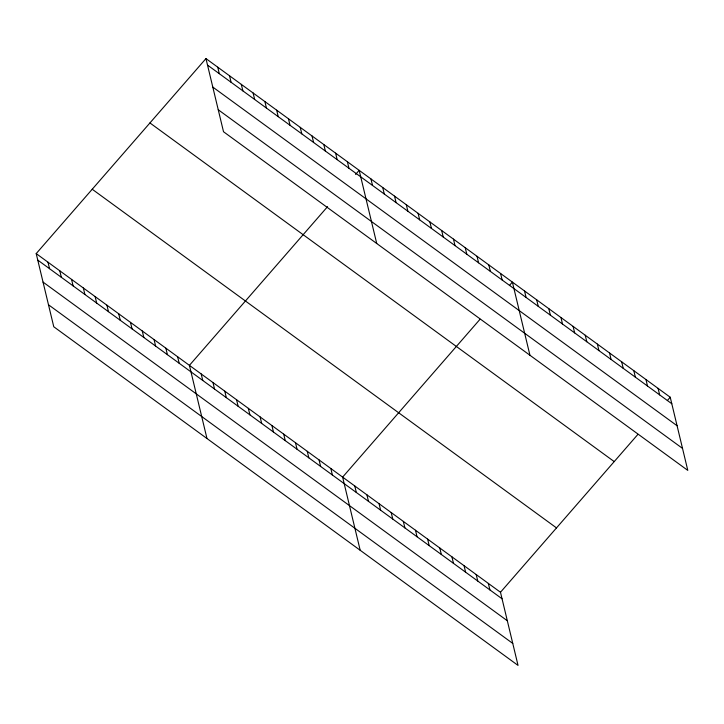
<?xml version="1.0" encoding="UTF-8"?>
<svg xmlns="http://www.w3.org/2000/svg" width="724" height="724" viewBox="0 0 724 724"><rect width="100%" height="100%" fill="white"/><g stroke="black" fill="none" stroke-linecap="round" stroke-linejoin="round"><path stroke-width="1.09" d="M36.2 253.599L500.483 592.259L518.04 665.41L53.766 326.759L36.2 253.599L205.96 58.59L670.234 397.241L687.8 470.401L223.517 131.741L205.96 58.59M327.565 206.648L189.417 365.358L206.974 438.518M355.575 174.466L359.167 170.339L376.733 243.499M480.066 319.23L342.624 477.116L360.19 550.267M509.506 285.401L512.384 282.098L529.941 355.258M500.483 592.259L637.916 434.373M667.365 400.544L670.234 397.241M207.517 65.088L671.8 403.748M212.802 87.088L677.076 425.739M218.241 109.749L682.524 448.4M149.94 122.944L614.214 461.595M92.22 189.245L556.503 527.905M37.766 260.106L502.04 598.766M43.042 282.098L507.325 620.758M48.481 304.768L512.764 643.419M658.098 388.381L659.654 394.888M645.953 379.53L647.509 386.028M633.808 370.67L635.373 377.177M621.663 361.81L623.228 368.317M609.527 352.959L611.083 359.457M597.381 344.099L598.938 350.606M585.236 335.239L586.802 341.746M573.091 326.388L574.657 332.886M560.955 317.528L562.512 324.035M548.81 308.668L550.376 315.175M536.665 299.817L538.231 306.315M524.52 290.957L526.086 297.455M500.592 273.5L502.157 280.007M488.809 264.903L490.374 271.409M477.026 256.305L478.582 262.812M465.242 247.717L466.799 254.214M453.45 239.119L455.016 245.617M441.667 230.522L443.233 237.019M429.884 221.924L431.441 228.422M418.101 213.327L419.658 219.834M406.309 204.729L407.874 211.236M488.338 583.399L489.904 589.906M394.526 196.132L396.091 202.639M476.193 574.548L477.759 581.046M382.743 187.534L384.299 194.041M464.057 565.688L465.613 572.195M370.95 178.937L372.516 185.444M451.912 556.828L453.468 563.335M347.384 161.751L348.941 168.249M439.767 547.977L441.332 554.475M335.601 153.153L337.158 159.651M427.622 539.118L429.187 545.615M323.809 144.556L325.375 151.054M415.486 530.258L417.042 536.765M312.026 135.958L313.592 142.456M403.34 521.398L404.897 527.905M300.243 127.361L301.799 133.868M391.195 512.547L392.761 519.045M288.46 118.763L290.016 125.27M379.05 503.687L380.616 510.194M276.668 110.166L278.233 116.673M366.914 494.827L368.471 501.334M264.884 101.568L266.45 108.075M354.769 485.976L356.326 492.474M253.101 92.971L254.658 99.478M241.309 84.373L242.875 90.88M330.841 468.519L332.397 475.025M229.526 75.776L231.092 82.283M319.058 459.921L320.614 466.428M217.743 67.187L219.3 73.685M307.266 451.324L308.831 457.83M295.483 442.726L297.048 449.233M283.699 434.128L285.256 440.635M271.907 425.54L273.473 432.038M260.124 416.943L261.69 423.44M248.341 408.345L249.898 414.843M236.558 399.748L238.115 406.245M224.766 391.15L226.331 397.657M212.983 382.553L214.548 389.06M201.2 373.955L202.756 380.462M177.624 356.76L179.19 363.267M165.841 348.163L167.407 354.669M154.058 339.574L155.615 346.072M142.266 330.977L143.832 337.474M130.483 322.379L132.049 328.877M118.7 313.782L120.256 320.279M106.917 305.184L108.473 311.691M95.125 296.587L96.69 303.094M83.341 287.989L84.907 294.496M71.558 279.392L73.115 285.899M59.775 270.794L61.332 277.301M47.983 262.197L49.549 268.704"/></g></svg>
